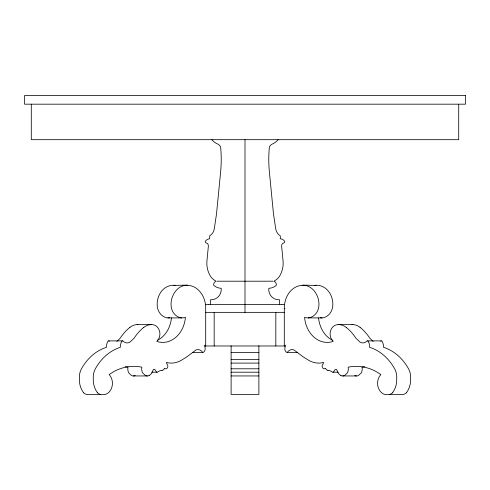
<?xml version="1.0" encoding="UTF-8"?>
<svg xmlns="http://www.w3.org/2000/svg" width="490" height="490" viewBox="0 0 490 490"><rect width="100%" height="100%" fill="white"/><g stroke="black" fill="none" stroke-linecap="round" stroke-linejoin="round"><path stroke-width="0.73" d="M297.369 352.537L287.134 352.537L285.927 351.777L285.113 350.46A3.932 3.405 -90 0 1 284.99 347.741L284.99 345.083L284.304 345.983L284.304 308.731C284.102 300.431 287.777 291.599 295.176 287.336C301.54 283.686 309.196 285.854 316.105 285.266C318.861 285.162 321.599 285.909 323.964 287.312C334.499 293.351 337.071 313.275 323.908 317.655A12.189 10.559 -90 0 1 320.258 317.771M171.439 317.943C170.606 326.848 165.939 335.944 157.762 340.134M287.134 352.537L288.53 350.969L290.245 349.964A7.019 6.076 -90 0 1 294 349.964L303.237 356.904L307.634 359.642A25.425 22.019 -90 0 0 323.247 362.569M392.772 392.331L392.061 393.243L389.911 394.413M406.657 392.331L405.947 393.243L403.797 394.413L384.534 394.413C381.428 393.439 379.334 390.597 378.262 387.639A12.244 10.602 -90 0 1 378.182 379.199L379.278 376.651L380.846 374.513L375.812 371.389A53.851 46.636 -90 0 0 348.145 367.169A7.436 6.444 -90 0 1 347.257 373.037L344.501 375.585A5.996 5.194 -90 0 1 340.893 375.567M380.681 341.242L380.791 341.12A1.041 0.907 -90 0 1 381.937 341.12L382.145 341.389A10.792 9.347 90 0 1 383.578 347.343A47.91 41.491 90 0 1 390.928 350.534C398.413 354.766 404.397 361.332 408.544 368.817A15.46 13.389 90 0 1 410.614 376.651L410.626 379.695A19.52 16.905 -90 0 1 406.676 392.349M116.816 341.408L120.124 338.284A49.429 42.808 -90 0 1 129.936 327.332M149.107 375.567L151.367 373.711L153.444 369.466A1.703 1.47 -90 0 1 154.791 369.466L156.531 372.057A1.678 1.452 -90 0 0 157.713 372.045L158.895 371.261A9.457 8.189 90 0 1 162.086 370.287M192.631 352.537L202.866 352.537L204.073 351.777L204.887 350.46A3.932 3.405 -90 0 0 205.01 347.741L205.01 345.083L205.696 345.983L205.696 308.731C205.898 300.431 202.223 291.599 194.824 287.336C188.46 283.686 180.804 285.854 173.895 285.266C171.139 285.162 168.401 285.909 166.036 287.312C155.502 293.351 152.929 313.275 166.092 317.655A12.189 10.559 -90 0 0 169.742 317.771M314.899 285.425L316.105 285.266M187.78 285.266C171.567 284.322 163.77 312.057 179.977 317.655A12.189 10.559 -90 0 0 185.416 317.281C184.675 327.099 179.236 337.169 169.81 341.04A24.935 21.591 90 0 1 156.788 341.42L158.785 338.755L159.428 337.126A9.757 8.453 -90 0 0 159.673 331.761C159.042 328.57 156.788 325.489 153.474 324.796A15.184 13.15 90 0 0 143.833 327.351M217.107 281.205L272.893 281.205M208.33 304.364L281.67 304.364M284.304 308.731L284.966 308.731M205.463 312.344L284.537 312.344M167.911 317.894L181.802 317.894M308.198 317.894L322.089 317.894M137.071 324.601L151.796 324.607M338.204 324.607L352.929 324.601M108.639 340.881L122.525 340.881M367.476 340.881L381.361 340.881M204.232 345.983L285.768 345.983M231.115 352.537L258.885 352.537M231.115 359.642L258.885 359.642M231.115 363.09L258.885 363.09M231.115 368.786L258.885 368.786M151.888 372.192L157.002 372.192M231.115 372.192L258.885 372.192M332.998 372.192L338.112 372.192M133.415 375.946L147.306 375.946M231.115 375.946L258.885 375.946M342.694 375.946L356.585 375.946M302.22 285.266C318.433 284.322 326.23 312.057 310.023 317.655A12.189 10.559 -90 0 1 304.584 317.281C305.325 327.099 310.764 337.169 320.191 341.04A24.935 21.591 -90 0 0 333.212 341.42L331.216 338.755L330.572 337.126A9.757 8.453 -90 0 1 330.327 331.761C330.958 328.57 333.212 325.489 336.526 324.796A15.184 13.15 -90 0 1 346.167 327.351M173.895 285.266L175.102 285.425M332.238 340.134C324.062 335.944 319.394 326.848 318.561 317.943M100.089 394.413L97.939 393.243L97.228 392.331M340.893 375.567L338.633 373.711L336.557 369.466A1.703 1.47 -90 0 0 335.209 369.466L333.47 372.057A1.678 1.452 -90 0 1 332.287 372.045L331.105 371.261A9.457 8.189 -90 0 0 327.914 370.287M373.184 341.408L369.877 338.284A49.429 42.808 -90 0 0 360.064 327.332M109.319 341.242L109.209 341.12A1.041 0.907 -90 0 0 108.063 341.12L107.855 341.389A10.792 9.347 -90 0 0 106.422 347.343A47.91 41.491 90 0 0 99.072 350.534C91.587 354.766 85.603 361.332 81.456 368.817A15.46 13.389 90 0 0 79.386 376.651L79.374 379.695A19.52 16.905 -90 0 0 83.325 392.349M83.343 392.331L84.053 393.243L86.203 394.413L105.466 394.413C108.572 393.439 110.667 390.597 111.738 387.639A12.244 10.602 -90 0 0 111.818 379.199L110.722 376.651L109.154 374.513L114.188 371.389A53.851 46.636 90 0 1 141.855 367.169A7.436 6.444 -90 0 0 142.743 373.037L145.499 375.585A5.996 5.194 -90 0 0 149.107 375.567M202.866 352.537L201.47 350.969L199.755 349.964A7.019 6.076 -90 0 0 196 349.964L186.764 356.904L182.366 359.642A25.425 22.019 90 0 1 166.753 362.569M458.714 104.18L458.714 139.687L31.287 139.687L31.287 104.18M323.241 362.551L323.241 363.941C321.734 364.989 321.765 367.555 323.32 368.547A2.328 2.015 -90 0 0 325.017 368.621L325.525 368.272A3.21 2.781 -90 0 0 327.914 370.311M279.533 304.688L279.533 299.8A10.216 10.216 0 0 1 268.82 288.304A11.717 11.717 0 0 0 276.305 285.266A3.687 3.687 0 0 0 273.879 281.205A14.339 14.339 0 0 0 280.066 275.307A24.757 24.757 0 0 0 283.042 260.778L281.64 246.176A3.853 3.853 0 0 1 282.834 243.205A1.942 1.942 0 0 0 284.806 241.552A5.696 5.696 0 0 0 280.305 238.789L280.305 235.868A10.063 10.063 0 0 1 275.717 228.842L273.475 213.854L269.378 171.88A129.06 129.06 0 0 1 269.378 146.969A6.676 6.676 0 0 1 272.661 143.858A14.584 14.584 0 0 0 278.13 139.687M275.833 312.344L275.833 345.983M258.885 345.775L258.885 394.413L231.115 394.413L231.115 345.775M245 139.687L245 312.344M214.167 312.344L214.167 345.983M210.467 304.688L210.467 299.8A10.216 10.216 0 0 0 221.18 288.304A11.717 11.717 0 0 1 213.695 285.266A3.687 3.687 0 0 1 216.121 281.205A14.339 14.339 0 0 1 209.934 275.307A24.757 24.757 0 0 1 206.958 260.778L208.36 246.176A3.853 3.853 0 0 0 207.166 243.205A1.942 1.942 0 0 1 205.194 241.552A5.696 5.696 0 0 1 209.696 238.789L209.696 235.868A10.063 10.063 0 0 0 214.283 228.842L216.525 213.854L220.623 171.88A129.06 129.06 0 0 0 220.623 146.969A6.676 6.676 0 0 0 217.339 143.858A14.584 14.584 0 0 1 211.87 139.687M166.759 362.551L166.759 363.941C168.266 364.989 168.235 367.555 166.68 368.547A2.328 2.015 -90 0 1 164.983 368.621L164.475 368.272A3.21 2.781 -90 0 1 162.086 370.311M352.09 324.594A15.184 13.15 90 0 1 360.052 327.351M364.836 366.704A53.851 46.636 -90 0 0 362.03 367.169A7.436 6.444 -90 0 1 361.142 373.037L358.386 375.585A5.996 5.194 -90 0 1 354.778 375.567M346.179 327.332A49.429 42.808 -90 0 1 355.985 338.284L359.85 341.928A6.511 5.641 -90 0 0 365.877 341.934L366.906 341.12A1.041 0.907 -90 0 1 368.051 341.12L368.26 341.389A10.792 9.347 -90 0 1 369.693 347.343A47.91 41.491 -90 0 1 377.043 350.534C384.527 354.766 390.512 361.332 394.658 368.817A15.46 13.389 90 0 1 396.729 376.651L396.741 379.695A19.52 16.905 -90 0 1 392.79 392.349M143.821 327.332A49.429 42.808 -90 0 0 134.015 338.284L130.15 341.928A6.511 5.641 -90 0 1 124.123 341.934L123.094 341.12A1.041 0.907 -90 0 0 121.949 341.12L121.74 341.389A10.792 9.347 90 0 0 120.307 347.343A47.91 41.491 90 0 0 112.957 350.534C105.472 354.766 99.488 361.332 95.342 368.817A15.46 13.389 90 0 0 93.272 376.651L93.259 379.695A19.52 16.905 -90 0 0 97.21 392.349M129.948 327.351A15.184 13.15 -90 0 1 137.911 324.594M135.222 375.567A5.996 5.194 -90 0 1 131.614 375.585L128.858 373.031A7.436 6.444 -90 0 1 127.97 367.194A53.851 46.636 -90 0 0 125.164 366.704M281.879 304.511A4.104 4.104 0 0 1 284.561 304.688M205.439 304.688A4.104 4.104 0 0 1 208.121 304.511M465.5 95.587L24.5 95.587L24.5 104.18L465.5 104.18L465.5 95.587"/></g></svg>
